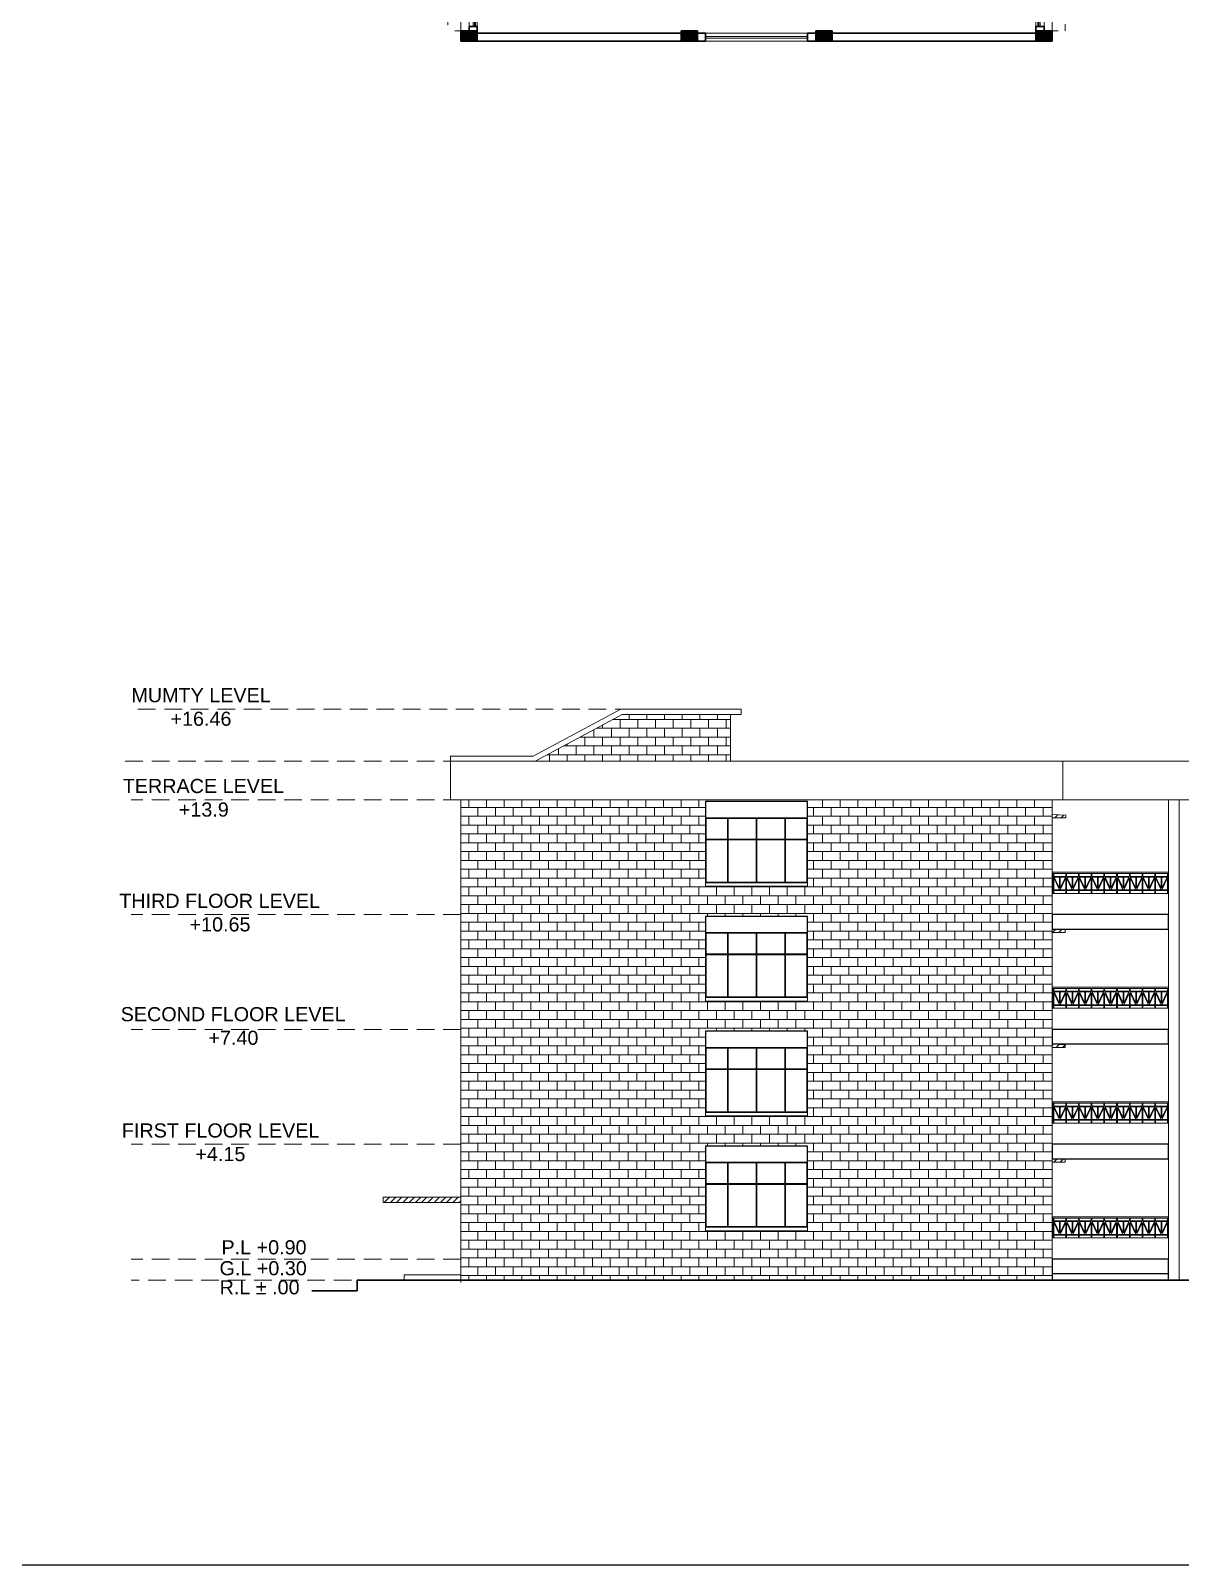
# Model space of a CAD drawing. Header units: millimetres. Extents: x 3614 to 12428, y -844 to 6844.
# Drawn here: x 5460.57 to 5493.1, y -482.44 to -439.01 of the extents above; entities that cross this region are included whole.
import ezdxf

# ---------------------------------------------------------------- set-up
doc = ezdxf.new("R2010")
doc.units = ezdxf.units.MM
doc.header["$LTSCALE"] = 40
doc.header["$MEASUREMENT"] = 0
for name, pattern in [('DASHDOT', [1, 0.5, -0.25, 0, -0.25]), ('DASHED', [0.75, 0.5, -0.25]), ('DASHED2', [0.375, 0.25, -0.125])]:
    doc.linetypes.add(name, pattern=pattern)
doc.layers.get('0').update_dxf_attribs({"linetype": 'CONTINUOUS', "lineweight": 20})
for name, color, linetype, lineweight in [('Beam', 254, 'CONTINUOUS', 25), ('CLL LEV.', 15, 'CONTINUOUS', 18), ('Column', 252, 'CONTINUOUS', 30), ('Column Hatch', 253, 'CONTINUOUS', 13), ('E1', 7, 'CONTINUOUS', 20), ('E3', 251, 'CONTINUOUS', 18), ('E4', 252, 'CONTINUOUS', 18), ('GRID', 134, 'DASHDOT', 13), ('Hidden', 30, 'DASHED', 18), ('Railing', 23, 'CONTINUOUS', 18), ('Stair', 1, 'CONTINUOUS', 15), ('TEXT', 7, 'CONTINUOUS', 20), ('Wall', 7, 'CONTINUOUS', 30), ('Window', 150, 'CONTINUOUS', 15), ('Window-Wall', 7, 'CONTINUOUS', 18)]:
    doc.layers.add(name, color=color, linetype=linetype, lineweight=lineweight)
doc.styles.add('DIM', font='arial.ttf')
pattern_1 = [(45, (-164.59877, -27.99403), (-0.0883883476, 0.0883883476), [])]

# ---------------------------------------------------------------- blocks, each defined once
blk = doc.blocks.new('WINDOW FRONT CORR')
at = {"layer": 'CLL LEV.', "ltscale": 0.05}
blk.add_line((6032.887, -394.511), (6035.777, -394.511), dxfattribs=at)
at = {"layer": 'CLL LEV.', "linetype": 'Continuous', "ltscale": 0.05}
blk.add_lwpolyline([(6035.777, -394.511), (6032.887, -394.511), (6032.887, -394.611), (6035.777, -394.611)], close=True, dxfattribs=at)
at = {"layer": 'Window', "linetype": 'Continuous', "ltscale": 0.05}
blk.add_lwpolyline([(6032.887, -394.511), (6035.777, -394.511), (6035.777, -392.671), (6032.887, -392.671)], close=True, dxfattribs=at)
at = {"layer": 'Window', "ltscale": 0.05}
for points in [[(6033.51, -393.276), (6032.907, -393.276), (6032.907, -392.691), (6033.51, -392.691)], [(6033.53, -393.276), (6034.322, -393.276), (6034.322, -392.691), (6033.53, -392.691)], [(6034.342, -393.276), (6035.135, -393.276), (6035.135, -392.691), (6034.342, -392.691)], [(6035.155, -393.276), (6035.757, -393.276), (6035.757, -392.691), (6035.155, -392.691)], [(6033.51, -394.491), (6032.907, -394.491), (6032.907, -393.296), (6033.51, -393.296)], [(6033.53, -394.491), (6034.322, -394.491), (6034.322, -393.296), (6033.53, -393.296)], [(6034.342, -394.491), (6035.135, -394.491), (6035.135, -393.296), (6034.342, -393.296)], [(6035.155, -394.491), (6035.757, -394.491), (6035.757, -393.296), (6035.155, -393.296)]]:
    blk.add_lwpolyline(points, close=True, dxfattribs=at)
blk = doc.blocks.new('COLUMN 546')
at = {"layer": 'Column Hatch'}
h = blk.add_hatch(color=0, dxfattribs=at)
h.dxf.hatch_style = 1
h.paths.add_polyline_path([(0, 0), (0.3, 0), (0.3, 0.46), (0, 0.46)])
at = {"layer": 'Column'}
for p, q in [((0.3, 0.46), (0, 0.46)), ((0, 0.46), (0, 0)), ((0.3, 0), (0.3, 0.46)), ((0, 0), (0.3, 0))]:
    blk.add_line(p, q, dxfattribs=at)
blk = doc.blocks.new('WINDOW 1')
at = {"layer": 'CLL LEV.'}
for p, q in [((-0.115, -0.23), (-0.115, -0.46)), ((1.615, -0.23), (1.615, -0.46)), ((-0.115, -0.46), (1.615, -0.46))]:
    blk.add_line(p, q, dxfattribs=at)
at = {"layer": 'Window'}
for p, q in [((0, -0.051), (1.5, -0.051)), ((0, -0.081), (1.5, -0.081))]:
    blk.add_line(p, q, dxfattribs=at)
at = {"layer": 'Window-Wall'}
for p, q in [((0, 0), (1.5, 0)), ((0, -0.23), (0, 0)), ((1.5, 0), (1.5, -0.23)), ((0, -0.115), (1.5, -0.115)), ((1.5, -0.23), (0, -0.23))]:
    blk.add_line(p, q, dxfattribs=at)
blk = doc.blocks.new('NEW BILDING')
at = {"layer": 'Hidden', "ltscale": 0.02}
for p, q in [((5453.9278, -294.4311), (5453.9278, -310.8111)), ((5436.4578, -295.2511), (5436.4578, -310.8111)), ((5437.0578, -310.8111), (5436.4578, -310.8111)), ((5453.3278, -310.8111), (5453.9278, -310.8111))]:
    blk.add_line(p, q, dxfattribs=at)
at = {"layer": 'Wall'}
for p, q in [((5443.0578, -310.8811), (5437.2878, -310.8811)), ((5447.3278, -310.8811), (5453.0978, -310.8811)), ((5443.0578, -311.1111), (5437.2878, -311.1111)), ((5447.3278, -311.1111), (5453.0978, -311.1111))]:
    blk.add_line(p, q, dxfattribs=at)
for points in [[(5437.0578, -310.8111), (5437.0578, -310.6961), (5437.2878, -310.6961), (5437.2878, -310.8111), (5437.0578, -310.8111)], [(5443.7478, -311.1111), (5443.7478, -310.8811), (5443.5178, -310.8811), (5443.5178, -311.1111), (5443.7478, -311.1111)], [(5446.8678, -311.1111), (5446.8678, -310.8811), (5446.6378, -310.8811), (5446.6378, -311.1111), (5446.8678, -311.1111)], [(5453.3278, -310.8111), (5453.3278, -310.6961), (5453.0978, -310.6961), (5453.0978, -310.8111), (5453.3278, -310.8111)]]:
    blk.add_lwpolyline(points, dxfattribs=at)
at = {"layer": 'Window', "linetype": 'ByBlock', "ltscale": 0.05}
for p, q in [((5443.7478, -310.9711), (5446.6378, -310.9711)), ((5443.7478, -311.0211), (5446.6378, -311.0211))]:
    blk.add_line(p, q, dxfattribs=at)
at = {"layer": 'Window-Wall', "linetype": 'ByBlock', "ltscale": 0.05}
for p, q in [((5443.7478, -310.8811), (5446.6378, -310.8811)), ((5443.7478, -311.1111), (5446.6378, -311.1111))]:
    blk.add_line(p, q, dxfattribs=at)
at = {"color": 7, "extrusion": (0, 0, -1), "xscale": -1, "zscale": -1, "rotation": 270}
for p in [(-5437.2878, -311.1111), (-5443.5178, -311.1111)]:
    blk.add_blockref('COLUMN 546', p, dxfattribs=at)
at = {"color": 7, "extrusion": (0, 0, -1), "zscale": -1, "rotation": 90.00000000000004}
for p in [(-5446.8678, -311.1111), (-5453.0978, -311.1111)]:
    blk.add_blockref('COLUMN 546', p, dxfattribs=at)
at = {"layer": 'CLL LEV.', "rotation": 270}
blk.add_blockref('WINDOW 1', (5437.2878, -309.1961), dxfattribs=at)
at = {"layer": 'CLL LEV.', "extrusion": (0, 0, -1), "zscale": -1, "rotation": 270}
blk.add_blockref('WINDOW 1', (-5453.0978, -309.1961), dxfattribs=at)
blk = doc.blocks.new('RAILING BUY67')
at = {"ltscale": 0.05}
for p, q in [((-3.293, 1.01), (0, 1.01)), ((-3.293, 0.41), (0, 0.41))]:
    blk.add_line(p, q, dxfattribs=at)
at = {"layer": 'Beam', "ltscale": 0.05}
blk.add_lwpolyline([(-3.293, 0), (0, 0), (0, 0.41), (-3.293, 0.41)], close=True, dxfattribs=at)
at = {"layer": 'Railing'}
for p, q in [((0, 1.61), (-3.293, 1.61)), ((0, 1.57), (-3.293, 1.57)), ((-3.27, 1.49), (-3.293, 1.49)), ((-3.27, 1.47), (-3.293, 1.47)), ((-3.27, 1.57), (-3.27, 1.49)), ((-3.27, 1.47), (-3.27, 1.11)), ((-3.25, 1.57), (-3.25, 1.49)), ((-3.25, 1.49), (-2.91, 1.49)), ((-3.25, 1.447), (-3.091, 1.11)), ((-3.25, 1.447), (-3.25, 1.11)), ((-3.239, 1.47), (-3.09, 1.47)), ((-3.239, 1.47), (-3.09, 1.155)), ((-3.09, 1.155), (-3.09, 1.47)), ((-2.921, 1.47), (-3.07, 1.155)), ((-3.07, 1.155), (-3.07, 1.47)), ((-3.07, 1.47), (-2.921, 1.47)), ((-2.91, 1.447), (-3.069, 1.11)), ((-2.91, 1.57), (-2.91, 1.49)), ((-2.91, 1.447), (-2.91, 1.11)), ((-2.89, 1.57), (-2.89, 1.49)), ((-2.89, 1.49), (-2.55, 1.49)), ((-2.89, 1.447), (-2.731, 1.11)), ((-2.89, 1.447), (-2.89, 1.11)), ((-2.879, 1.47), (-2.73, 1.47)), ((-2.879, 1.47), (-2.73, 1.155)), ((-2.73, 1.155), (-2.73, 1.47)), ((-2.561, 1.47), (-2.71, 1.155)), ((-2.71, 1.155), (-2.71, 1.47)), ((-2.71, 1.47), (-2.561, 1.47)), ((-2.55, 1.447), (-2.709, 1.11)), ((-2.55, 1.57), (-2.55, 1.49)), ((-2.55, 1.447), (-2.55, 1.11)), ((-2.53, 1.57), (-2.53, 1.49)), ((-2.53, 1.49), (-2.19, 1.49)), ((-2.53, 1.447), (-2.371, 1.11)), ((-2.53, 1.447), (-2.53, 1.11)), ((-2.519, 1.47), (-2.37, 1.47)), ((-2.519, 1.47), (-2.37, 1.155)), ((-2.37, 1.155), (-2.37, 1.47)), ((-2.201, 1.47), (-2.35, 1.155)), ((-2.35, 1.155), (-2.35, 1.47)), ((-2.35, 1.47), (-2.201, 1.47)), ((-2.19, 1.447), (-2.349, 1.11)), ((-2.19, 1.57), (-2.19, 1.49)), ((-2.19, 1.447), (-2.19, 1.11)), ((-2.17, 1.57), (-2.17, 1.49)), ((-2.17, 1.49), (-1.83, 1.49)), ((-2.17, 1.447), (-2.011, 1.11)), ((-2.17, 1.447), (-2.17, 1.11)), ((-2.159, 1.47), (-2.01, 1.47)), ((-2.159, 1.47), (-2.01, 1.155)), ((-2.01, 1.155), (-2.01, 1.47)), ((-1.841, 1.47), (-1.99, 1.155)), ((-1.99, 1.155), (-1.99, 1.47)), ((-1.99, 1.47), (-1.841, 1.47)), ((-1.83, 1.447), (-1.989, 1.11)), ((-1.83, 1.57), (-1.83, 1.49)), ((-1.83, 1.447), (-1.83, 1.11)), ((-1.81, 1.57), (-1.81, 1.49)), ((-1.81, 1.49), (-1.47, 1.49)), ((-1.81, 1.447), (-1.651, 1.11)), ((-1.81, 1.447), (-1.81, 1.11)), ((-1.799, 1.47), (-1.65, 1.47)), ((-1.799, 1.47), (-1.65, 1.155)), ((-1.65, 1.155), (-1.65, 1.47)), ((-1.481, 1.47), (-1.63, 1.155)), ((-1.63, 1.155), (-1.63, 1.47)), ((-1.63, 1.47), (-1.481, 1.47)), ((-1.47, 1.447), (-1.629, 1.11)), ((-1.47, 1.57), (-1.47, 1.49)), ((-1.47, 1.447), (-1.47, 1.11)), ((-1.45, 1.57), (-1.45, 1.49)), ((-1.45, 1.49), (-1.11, 1.49)), ((-1.45, 1.447), (-1.291, 1.11)), ((-1.45, 1.447), (-1.45, 1.11)), ((-1.439, 1.47), (-1.29, 1.47)), ((-1.439, 1.47), (-1.29, 1.155)), ((-1.29, 1.155), (-1.29, 1.47)), ((-1.121, 1.47), (-1.27, 1.155)), ((-1.27, 1.155), (-1.27, 1.47)), ((-1.27, 1.47), (-1.121, 1.47)), ((-1.11, 1.447), (-1.269, 1.11)), ((-1.11, 1.57), (-1.11, 1.49)), ((-1.11, 1.447), (-1.11, 1.11)), ((-1.09, 1.57), (-1.09, 1.49)), ((-1.09, 1.49), (-0.75, 1.49)), ((-1.09, 1.447), (-0.931, 1.11)), ((-1.09, 1.447), (-1.09, 1.11)), ((-1.079, 1.47), (-0.93, 1.47)), ((-1.079, 1.47), (-0.93, 1.155)), ((-0.93, 1.155), (-0.93, 1.47)), ((-0.761, 1.47), (-0.91, 1.155)), ((-0.91, 1.155), (-0.91, 1.47)), ((-0.91, 1.47), (-0.761, 1.47)), ((-0.75, 1.447), (-0.909, 1.11)), ((-0.75, 1.57), (-0.75, 1.49)), ((-0.75, 1.447), (-0.75, 1.11)), ((-0.73, 1.57), (-0.73, 1.49)), ((-0.73, 1.49), (-0.39, 1.49)), ((-0.73, 1.447), (-0.571, 1.11)), ((-0.73, 1.447), (-0.73, 1.11)), ((-0.719, 1.47), (-0.57, 1.47)), ((-0.719, 1.47), (-0.57, 1.155)), ((-0.57, 1.155), (-0.57, 1.47)), ((-0.401, 1.47), (-0.55, 1.155)), ((-0.55, 1.155), (-0.55, 1.47)), ((-0.55, 1.47), (-0.401, 1.47)), ((-0.39, 1.447), (-0.549, 1.11)), ((-0.39, 1.57), (-0.39, 1.49)), ((-0.39, 1.447), (-0.39, 1.11)), ((-0.37, 1.57), (-0.37, 1.49)), ((-0.37, 1.49), (-0.03, 1.49)), ((-0.37, 1.447), (-0.211, 1.11)), ((-0.37, 1.447), (-0.37, 1.11)), ((-0.359, 1.47), (-0.21, 1.47)), ((-0.359, 1.47), (-0.21, 1.155)), ((-0.21, 1.155), (-0.21, 1.47)), ((-0.041, 1.47), (-0.19, 1.155)), ((-0.19, 1.155), (-0.19, 1.47)), ((-0.19, 1.47), (-0.041, 1.47)), ((-0.03, 1.447), (-0.189, 1.11)), ((-0.03, 1.57), (-0.03, 1.49)), ((-0.03, 1.447), (-0.03, 1.11)), ((-0.01, 1.57), (-0.01, 1.49)), ((-0.01, 1.57), (-0.01, 1.01)), ((-3.27, 1.11), (-3.293, 1.11)), ((-3.27, 1.09), (-3.293, 1.09)), ((-3.27, 1.09), (-3.27, 1.01)), ((-3.25, 1.11), (-3.091, 1.11)), ((-3.25, 1.09), (-2.91, 1.09)), ((-3.25, 1.09), (-3.25, 1.01)), ((-3.069, 1.11), (-2.91, 1.11)), ((-2.91, 1.09), (-2.91, 1.01)), ((-2.89, 1.11), (-2.731, 1.11)), ((-2.89, 1.09), (-2.55, 1.09)), ((-2.89, 1.09), (-2.89, 1.01)), ((-2.709, 1.11), (-2.55, 1.11)), ((-2.55, 1.09), (-2.55, 1.01)), ((-2.53, 1.11), (-2.371, 1.11)), ((-2.53, 1.09), (-2.19, 1.09)), ((-2.53, 1.09), (-2.53, 1.01)), ((-2.349, 1.11), (-2.19, 1.11)), ((-2.19, 1.09), (-2.19, 1.01)), ((-2.17, 1.11), (-2.011, 1.11)), ((-2.17, 1.09), (-1.83, 1.09)), ((-2.17, 1.09), (-2.17, 1.01)), ((-1.989, 1.11), (-1.83, 1.11)), ((-1.83, 1.09), (-1.83, 1.01)), ((-1.81, 1.11), (-1.651, 1.11)), ((-1.81, 1.09), (-1.47, 1.09)), ((-1.81, 1.09), (-1.81, 1.01)), ((-1.629, 1.11), (-1.47, 1.11)), ((-1.47, 1.09), (-1.47, 1.01)), ((-1.45, 1.11), (-1.291, 1.11)), ((-1.45, 1.09), (-1.11, 1.09)), ((-1.45, 1.09), (-1.45, 1.01)), ((-1.269, 1.11), (-1.11, 1.11)), ((-1.11, 1.09), (-1.11, 1.01)), ((-1.09, 1.11), (-0.931, 1.11)), ((-1.09, 1.09), (-0.75, 1.09)), ((-1.09, 1.09), (-1.09, 1.01)), ((-0.909, 1.11), (-0.75, 1.11)), ((-0.75, 1.09), (-0.75, 1.01)), ((-0.73, 1.11), (-0.571, 1.11)), ((-0.73, 1.09), (-0.39, 1.09)), ((-0.73, 1.09), (-0.73, 1.01)), ((-0.549, 1.11), (-0.39, 1.11)), ((-0.39, 1.09), (-0.39, 1.01)), ((-0.37, 1.11), (-0.211, 1.11)), ((-0.37, 1.09), (-0.03, 1.09)), ((-0.37, 1.09), (-0.37, 1.01)), ((-0.189, 1.11), (-0.03, 1.11)), ((-0.03, 1.09), (-0.03, 1.01)), ((-0.01, 1.09), (-0.01, 1.01))]:
    blk.add_line(p, q, dxfattribs=at)

msp = doc.modelspace()

# ---------------------------------------------------------------- hatches: boundary and pattern name
at = {"layer": 'E1', "lineweight": 13, "ltscale": 0.05}
h = msp.add_hatch(dxfattribs=at)
h.set_pattern_fill('BRICK', color=256)
h.set_pattern_definition([(0, (-49.03, -27.99403), (0, 0.25), []), (90, (-49.03, -27.99403), (-0.5, 0), [0.25, -0.25]), (90, (-48.78, -27.99403), (-0.5, 0), [-0.25, 0.25])])
h.paths.add_polyline_path([(5489.4734, -460.7752), (5482.5534, -460.7752), (5482.5534, -474.3752), (5489.4734, -474.3752)])
h.paths.add_polyline_path([(5479.6634, -460.7752), (5472.7434, -460.7752), (5472.7434, -474.3752), (5479.6634, -474.3752)])
h.paths.add_polyline_path([(5482.5534, -464.0752), (5479.6634, -464.0752), (5479.6634, -463.2252), (5482.5534, -463.2252)])
h.paths.add_polyline_path([(5482.5534, -467.3252), (5479.6634, -467.3252), (5479.6634, -466.4752), (5482.5534, -466.4752)])
h.paths.add_polyline_path([(5482.5534, -474.3752), (5479.6634, -474.3752), (5479.6634, -472.9752), (5482.5534, -472.9752)])
h.paths.add_polyline_path([(5482.5534, -470.5752), (5479.6634, -470.5752), (5479.6634, -469.7252), (5482.5534, -469.7252)])
at = {"layer": 'E4', "ltscale": 0.05}
h = msp.add_hatch(dxfattribs=at)
h.set_pattern_fill('BRICK', color=256)
edge = h.paths.add_edge_path()
edge.add_line((5480.3734, -458.3652), (5480.3734, -459.6852))
edge.add_line((5477.3012, -458.3652), (5480.3734, -458.3652))
edge.add_line((5474.8604, -459.6768), (5477.3012, -458.3652))
edge.add_line((5472.4434, -459.6852), (5489.7734, -459.6852))
at = {"layer": 'Hidden', "linetype": 'Continuous', "lineweight": 0, "ltscale": 0.05}
h = msp.add_hatch(dxfattribs=at)
h.set_pattern_fill('ANSI31', color=256)
edge = h.paths.add_edge_path()
edge.add_line((5489.4734, -471.0352), (5489.8434, -471.0352))
edge.add_line((5489.8434, -471.0352), (5489.8434, -470.9602))
edge.add_line((5489.8434, -470.9602), (5489.4734, -470.9447))
edge.add_line((5489.4734, -467.7852), (5489.8434, -467.7852))
edge.add_line((5489.8434, -467.7852), (5489.8434, -467.7102))
edge.add_line((5489.8434, -467.7102), (5489.4734, -467.6947))
edge.add_line((5489.4734, -464.5352), (5489.8434, -464.5352))
edge.add_line((5489.8434, -464.5352), (5489.8434, -464.4602))
edge.add_line((5489.8434, -464.4602), (5489.4734, -464.4447))
edge.add_line((5489.4848, -461.2852), (5489.8548, -461.2852))
edge.add_line((5489.8548, -461.2852), (5489.8548, -461.2102))
edge.add_line((5489.8548, -461.2102), (5489.4848, -461.1947))
at = {"layer": 'Hidden', "lineweight": 5, "ltscale": 0.05}
h = msp.add_hatch(dxfattribs=at)
h.set_pattern_fill('ANSI31', color=256)
h.set_pattern_definition(pattern_1)
h.paths.add_polyline_path([(5538.5034, -472.1752), (5540.7034, -472.1752), (5540.7034, -472.0252), (5538.5034, -472.0252)])
h.paths.add_polyline_path([(5472.7434, -472.1752), (5470.5434, -472.1752), (5470.5434, -472.0252), (5472.7434, -472.0252)])
h = msp.add_hatch(dxfattribs=at)
h.set_pattern_fill('ANSI31', color=256)
h.set_pattern_definition(pattern_1)
h.paths.add_polyline_path([(5472.7434, -472.1752), (5470.5434, -472.1752), (5470.5434, -472.0252), (5472.7434, -472.0252)])
h.paths.add_polyline_path([(5538.5034, -472.1752), (5540.7034, -472.1752), (5540.7034, -472.0252), (5538.5034, -472.0252)])

# ---------------------------------------------------------------- linework, layer by layer
at = {"layer": 'Beam', "ltscale": 0.05}
for points in [[(5438.4239, -358.7255), (5799.6085, -358.7255), (5799.6085, -482.4431), (5438.4239, -482.4431)], [(5479.6634, -461.2852), (5482.5534, -461.2852), (5482.5534, -460.8252), (5479.6634, -460.8252)], [(5479.6634, -464.5352), (5482.5534, -464.5352), (5482.5534, -464.0752), (5479.6634, -464.0752)], [(5479.6634, -467.7852), (5482.5534, -467.7852), (5482.5534, -467.3252), (5479.6634, -467.3252)], [(5479.6634, -471.0352), (5482.5534, -471.0352), (5482.5534, -470.5752), (5479.6634, -470.5752)], [(5489.4734, -474.3752), (5492.7664, -474.3752), (5492.7664, -473.7752), (5489.4734, -473.7752)]]:
    msp.add_lwpolyline(points, close=True, dxfattribs=at)
at = {"layer": 'E1', "linetype": 'Continuous', "ltscale": 0.05}
for p, q in [((5472.4434, -460.7752), (5472.4434, -459.6852)), ((5472.4434, -459.6852), (5489.7734, -459.6852)), ((5489.7734, -460.7752), (5489.7734, -459.6852)), ((5472.4434, -460.7752), (5489.7734, -460.7752))]:
    msp.add_line(p, q, dxfattribs=at)
at = {"layer": 'E1', "ltscale": 0.05}
for p, q in [((5472.7434, -460.7752), (5472.7434, -474.4374)), ((5489.4734, -460.7752), (5489.4734, -474.3752)), ((5489.4734, -474.3752), (5521.7734, -474.3752))]:
    msp.add_line(p, q, dxfattribs=at)
at = {"layer": 'E3', "linetype": 'Continuous', "ltscale": 0.05}
for p, q in [((5489.7734, -459.6852), (5493.4284, -459.6852)), ((5489.4734, -460.7752), (5493.4284, -460.7752))]:
    msp.add_line(p, q, dxfattribs=at)
at = {"layer": 'E3', "ltscale": 0.05}
for p, q in [((5492.7664, -474.3752), (5492.7664, -460.7752)), ((5493.0664, -474.3752), (5493.0664, -460.7752))]:
    msp.add_line(p, q, dxfattribs=at)
at = {"layer": 'E4', "ltscale": 0.05}
for p, q in [((5474.7894, -459.5447), (5477.2634, -458.2152)), ((5477.2634, -458.2152), (5480.6734, -458.2152)), ((5480.6734, -458.2152), (5480.6734, -458.3652)), ((5474.8604, -459.6768), (5477.3012, -458.3652)), ((5477.3012, -458.3652), (5480.3734, -458.3652)), ((5480.3734, -458.3652), (5480.3734, -459.6852)), ((5480.3734, -458.3652), (5480.6734, -458.3652)), ((5472.4434, -459.5447), (5474.7894, -459.5447)), ((5472.4434, -459.6947), (5472.4434, -459.5447)), ((5472.4434, -459.6852), (5474.7894, -459.6852))]:
    msp.add_line(p, q, dxfattribs=at)
at = {"layer": 'GRID', "linetype": 'DASHED2', "ltscale": 0.05}
for p, q in [((5480.6034, -458.2152), (5463.4845, -458.2152)), ((5472.7434, -459.6852), (5463.1127, -459.6852)), ((5472.7434, -460.7752), (5463.4127, -460.7752)), ((5472.7434, -464.0252), (5463.4127, -464.0252)), ((5472.7434, -467.2752), (5463.4127, -467.2752)), ((5472.7434, -470.5252), (5463.4127, -470.5252)), ((5472.7434, -473.7752), (5463.4127, -473.7752)), ((5471.1434, -474.3752), (5463.4127, -474.3752))]:
    msp.add_line(p, q, dxfattribs=at)
at = {"layer": 'Hidden', "linetype": 'Continuous', "lineweight": 0, "ltscale": 0.05}
for points in [[(5489.4848, -461.2852), (5489.8548, -461.2852), (5489.8548, -461.2102), (5489.4848, -461.1947)], [(5489.4734, -464.5352), (5489.8434, -464.5352), (5489.8434, -464.4602), (5489.4734, -464.4447)], [(5489.4734, -467.7852), (5489.8434, -467.7852), (5489.8434, -467.7102), (5489.4734, -467.6947)], [(5489.4734, -471.0352), (5489.8434, -471.0352), (5489.8434, -470.9602), (5489.4734, -470.9447)]]:
    msp.add_lwpolyline(points, dxfattribs=at)
at = {"layer": 'Hidden', "linetype": 'Continuous', "lineweight": 5, "ltscale": 0.05}
msp.add_lwpolyline([(5472.7434, -472.1752), (5470.5434, -472.1752), (5470.5434, -472.0252), (5472.7434, -472.0252)], close=True, dxfattribs=at)
msp.add_lwpolyline([(5472.7434, -472.1752), (5470.5434, -472.1752), (5470.5434, -472.0252), (5472.7434, -472.0252)], close=True, dxfattribs=at)
at = {"layer": 'Stair', "ltscale": 0.05}
for p, q in [((5471.1389, -474.3752), (5471.1389, -474.2252)), ((5471.1389, -474.2252), (5472.7434, -474.2252))]:
    msp.add_line(p, q, dxfattribs=at)
at = {"layer": 'Wall', "ltscale": 0.05}
for p, q in [((5469.8034, -474.6752), (5468.5245, -474.6752)), ((5469.8034, -474.3752), (5543.0303, -474.3752)), ((5469.8034, -474.3752), (5469.8034, -474.6752))]:
    msp.add_line(p, q, dxfattribs=at)

# ---------------------------------------------------------------- block references
for p in [(5492.7664, -464.4352), (5492.7664, -467.6852), (5492.7664, -470.9352), (5492.7664, -474.1852)]:
    msp.add_blockref('RAILING BUY67', p)
at = {"layer": 'Window', "linetype": 'Continuous', "xscale": -1}
for p in [(11515.4408, -68.6142), (11515.4408, -71.8642), (11515.4408, -75.1142), (11515.4408, -78.3642)]:
    msp.add_blockref('WINDOW FRONT CORR', p, dxfattribs=at)
at = {"layer": 'Window-Wall'}
msp.add_blockref('NEW BILDING', (35.9156, -128.1962), dxfattribs=at)

# ---------------------------------------------------------------- texts
at = {"layer": 'TEXT', "linetype": 'Continuous', "ltscale": 0.9, "char_height": 0.4, "attachment_point": 1, "style": 'DIM'}
for s, width, gutter_width, insert in [('\\pi0.4209;MUMTY LEVEL\\P\\pi1.528;+16.46', 4.723925, 24, (5462.9971, -457.6151)), ('\\pi0.095932;TERRACE LEVEL\\P\\pi1.6828;+13.9', 4.723925, 24, (5463.0784, -460.1851)), ('\\pi0.60254;THIRD FLOOR LEVEL\\P\\pi2.5916;+10.65', 6.854464, 24, (5462.4726, -463.4351)), ('\\pi0.37194;SECOND FLOOR LEVEL\\P\\pi2.8543;+7.40', 7.064746, 24, (5462.7441, -466.6445)), ('\\pi0.6768;FIRST FLOOR LEVEL\\P\\pi2.7584;+4.15', 6.877211, 24, (5462.4726, -469.9351)), ('{\\fArial|b0|i0|c0|p34;P.L +0.90}', 10.430066, 5, (5465.9673, -473.2418)), ('{\\fArial|b0|i0|c0|p34;G.L +0.30}', 10.430066, 5, (5465.9122, -473.834)), ('{\\fArial|b0|i0|c0|p34;R.L %%P .00}', 10.430066, 5, (5465.9147, -474.3736))]:
    msp.add_mtext_dynamic_manual_height_columns(s, width=width, gutter_width=gutter_width, heights=[0], dxfattribs=dict(at, insert=insert))

doc.saveas('drawing.dxf')
